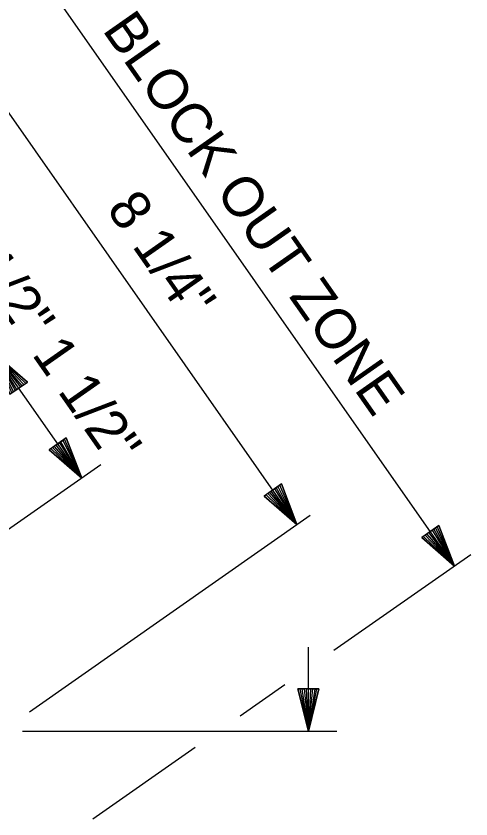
# Model space of a CAD drawing. Extents: x -17 to 0, y 0 to 23.2.
# Drawn here: x -12.34 to -10.913, y 14.036 to 16.556 of the extents above; entities that cross this region are included whole.
import ezdxf

# ---------------------------------------------------------------- set-up
doc = ezdxf.new("R2010")
doc.units = 0
doc.layers.add('Dimension Lines', color=7, linetype='Continuous')
doc.layers.add('Text', color=7, linetype='Continuous')

msp = doc.modelspace()

# ---------------------------------------------------------------- linework, layer by layer
at = {"layer": 'Dimension Lines'}
for p, q in [((-10.9648, 14.8301), (-12.3333, 16.786)), ((-11.459, 14.9605), (-12.57, 16.5482)), ((-12.1341, 15.1054), (-12.4077, 15.4959)), ((-12.0743, 15.1479), (-13.4707, 14.1707)), ((-12.2982, 14.3727), (-11.417, 14.9899)), ((-11.3429, 14.5658), (-10.9129, 14.8667)), ((-11.4231, 14.312), (-11.4231, 14.5758)), ((-11.6368, 14.3601), (-11.4971, 14.4579)), ((-12.3207, 14.312), (-11.3341, 14.312)), ((-12.0996, 14.0361), (-11.778, 14.2612))]:
    msp.add_line(p, q, dxfattribs=at)
for points in [[(-12.3321, 15.388), (-12.3376, 15.3845), (-12.4077, 15.4959), (-12.3431, 15.3806), (-12.3482, 15.377), (-12.4077, 15.4959), (-12.3538, 15.3731), (-12.3597, 15.3695), (-12.4077, 15.4959), (-12.305, 15.4069), (-12.3101, 15.4034), (-12.4077, 15.4959), (-12.3156, 15.3994), (-12.3215, 15.3959), (-12.4077, 15.4959), (-12.327, 15.3919), (-12.3597, 15.3695), (-12.305, 15.4069), (-12.4077, 15.4959), (-12.3597, 15.3695)], [(-12.2101, 15.2128), (-12.2042, 15.2172), (-12.1341, 15.1054), (-12.1994, 15.2203), (-12.1935, 15.2246), (-12.1341, 15.1054), (-12.1884, 15.2285), (-12.1829, 15.2325), (-12.1341, 15.1054), (-12.2369, 15.1943), (-12.2313, 15.1986), (-12.1341, 15.1054), (-12.2263, 15.2018), (-12.2207, 15.2054), (-12.1341, 15.1054), (-12.2148, 15.2097), (-12.1829, 15.2325), (-12.2369, 15.1943), (-12.1341, 15.1054), (-12.1829, 15.2325)], [(-11.5345, 15.0691), (-11.529, 15.0727), (-11.459, 14.9605), (-11.5239, 15.0766), (-11.5184, 15.0801), (-11.459, 14.9605), (-11.5125, 15.0841), (-11.5078, 15.0876), (-11.459, 14.9605), (-11.5613, 15.0494), (-11.5557, 15.0534), (-11.459, 14.9605), (-11.5506, 15.0577), (-11.5451, 15.0609), (-11.459, 14.9605), (-11.5396, 15.0652), (-11.5078, 15.0876), (-11.5613, 15.0494), (-11.459, 14.9605), (-11.5078, 15.0876)], [(-11.0404, 14.9388), (-11.0349, 14.9423), (-10.9648, 14.8301), (-11.0298, 14.9463), (-11.0243, 14.9498), (-10.9648, 14.8301), (-11.0184, 14.9537), (-11.0137, 14.9573), (-10.9648, 14.8301), (-11.0672, 14.9191), (-11.0617, 14.9231), (-10.9648, 14.8301), (-11.0566, 14.9273), (-11.051, 14.9306), (-10.9648, 14.8301), (-11.0455, 14.9348), (-11.0137, 14.9573), (-11.0672, 14.9191), (-10.9648, 14.8301), (-11.0137, 14.9573)], [(-11.4231, 14.4443), (-11.4168, 14.4443), (-11.4231, 14.312), (-11.4093, 14.4443), (-11.403, 14.4443), (-11.4231, 14.312), (-11.3967, 14.4443), (-11.39, 14.4443), (-11.4231, 14.312), (-11.4557, 14.4443), (-11.4494, 14.4443), (-11.4231, 14.312), (-11.4424, 14.4443), (-11.436, 14.4443), (-11.4231, 14.312), (-11.4294, 14.4443), (-11.39, 14.4443), (-11.4557, 14.4443), (-11.4231, 14.312), (-11.39, 14.4443)]]:
    msp.add_lwpolyline(points, dxfattribs=at)

# ---------------------------------------------------------------- texts
at = {"layer": 'Text'}
for s, height, rotation, p in [('BLOCK OUT ZONE', 0.126094, 305.0156, (-12.0718, 16.5129)), ('8 1/4"', 0.12625, 304.9873, (-12.0592, 15.9505)), ('1 1/2"', 0.1263, 305.0144, (-12.5648, 15.8869)), ('1 1/2"', 0.1263, 305.0042, (-12.2929, 15.4945))]:
    msp.add_text(s, height=height, rotation=rotation, dxfattribs=at).set_placement(p)

doc.saveas('drawing.dxf')
